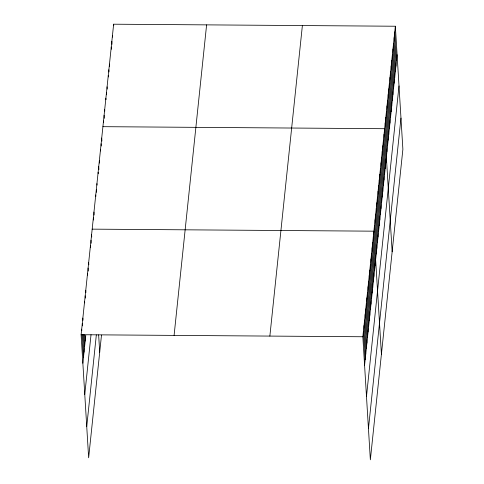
<?xml version="1.0" encoding="UTF-8"?>
<svg xmlns="http://www.w3.org/2000/svg" width="484" height="484" viewBox="0 0 484 484"><rect width="100%" height="100%" fill="white"/><g stroke="black" fill="none" stroke-linecap="round" stroke-linejoin="round"><path stroke-width="0.73" d="M101.495 335.109L88.645 457.767L81.118 334.722L113.643 24.2L395.355 26.233L402.882 149.278L370.357 459.8L362.837 336.755L395.355 26.233M82.867 363.248L85.777 335.466M84.773 394.442L91.028 334.704M86.739 426.579L96.34 334.892M174.089 335.394L206.607 24.872M269.866 336.09L302.385 25.561M364.579 365.281L397.098 54.759M366.485 396.475L399.004 85.946M368.451 428.612L400.97 118.084M102.91 126.675L384.623 128.708L392.149 251.747M92.178 229.144L373.89 231.177L381.416 354.221M81.118 334.722L362.837 336.755M394.756 31.926L396.499 60.452M394.164 37.619L395.906 66.145M393.565 43.312L395.307 71.838M392.966 49.005L394.714 77.531M392.373 54.698L394.115 83.224M391.774 60.391L393.522 88.917M391.181 66.084L392.923 94.61M390.582 71.777L392.33 100.303M389.989 77.47L391.731 105.996M389.39 83.163L391.139 111.689M388.797 88.856L390.54 117.382M388.198 94.549L389.941 123.075M387.605 100.242L389.348 128.768M387.006 105.935L388.749 134.461M386.407 111.629L388.156 140.154M385.815 117.322L387.557 145.847M385.216 123.015L386.964 151.54M384.024 134.401L385.772 162.927M383.431 140.094L385.173 168.62M382.832 145.787L384.58 174.313M382.239 151.48L383.981 180.006M381.64 157.173L383.389 185.699M381.047 162.866L382.79 191.392M380.448 168.559L382.191 197.085M379.855 174.252L381.598 202.778M379.256 179.945L380.999 208.471M378.657 185.638L380.406 214.158M378.064 191.331L379.807 219.851M377.466 197.024L379.214 225.544M376.873 202.717L378.615 231.237M376.274 208.41L378.022 236.93M375.681 214.097L377.423 242.623M375.082 219.79L376.83 248.316M374.489 225.483L376.231 254.009M373.309 236.737L375.052 265.262M372.728 242.29L374.471 270.816M372.148 247.85L373.89 276.376M371.561 253.404L373.309 281.93M370.98 258.964L372.728 287.49M370.399 264.518L372.142 293.044M369.818 270.078L371.561 298.604M369.238 275.632L370.98 304.158M368.651 281.192L370.399 309.718M368.07 286.746L369.818 315.272M367.489 292.306L369.231 320.831M366.908 297.86L368.651 326.385M366.327 303.42L368.07 331.945M365.747 308.974L367.489 337.499M365.16 314.533L366.908 343.053M364.579 320.087L366.327 348.613M363.998 325.647L365.741 354.167M363.417 331.201L365.16 359.727M113.643 24.2L113.734 25.7M112.445 35.586L112.542 37.086M111.852 41.279L112.034 44.28M111.253 46.972L111.393 49.223M109.469 64.051L109.602 66.302M108.87 69.744L109.009 71.995M108.277 75.437L108.368 76.938M107.085 86.824L107.218 89.074M106.486 92.517L106.625 94.767M105.887 98.21L105.984 99.71M104.695 109.596L104.792 111.096M104.102 115.289L104.284 118.29M103.503 120.982L103.594 122.482M101.719 138.061L101.9 141.062M101.12 143.754L101.259 146.005M100.527 149.447L100.618 150.947M99.329 160.833L99.468 163.084M98.736 166.526L98.918 169.527M98.137 172.219L98.234 173.72M96.945 183.605L97.042 185.106M96.352 189.298L96.534 192.299M95.753 194.992L95.844 196.492M93.969 212.071L94.15 215.071M93.37 217.764L93.509 220.014M98.645 334.861L99.704 352.189M91.597 234.704L91.736 236.954M91.016 240.258L91.198 243.264M90.429 245.818L90.526 247.318M88.687 262.485L88.826 264.742M88.106 268.045L88.288 271.046M87.525 273.599L87.616 275.1M85.777 290.273L85.916 292.524M85.196 295.827L85.335 298.077M84.615 301.387L84.706 302.887M84.827 335.019L85.196 341.026M82.867 318.055L83.006 320.305M83.877 334.571L84.609 346.58M82.286 323.614L82.425 325.865M82.976 334.874L84.028 352.134M81.705 329.168L81.796 330.669M82.026 334.426L83.448 357.694"/></g></svg>
